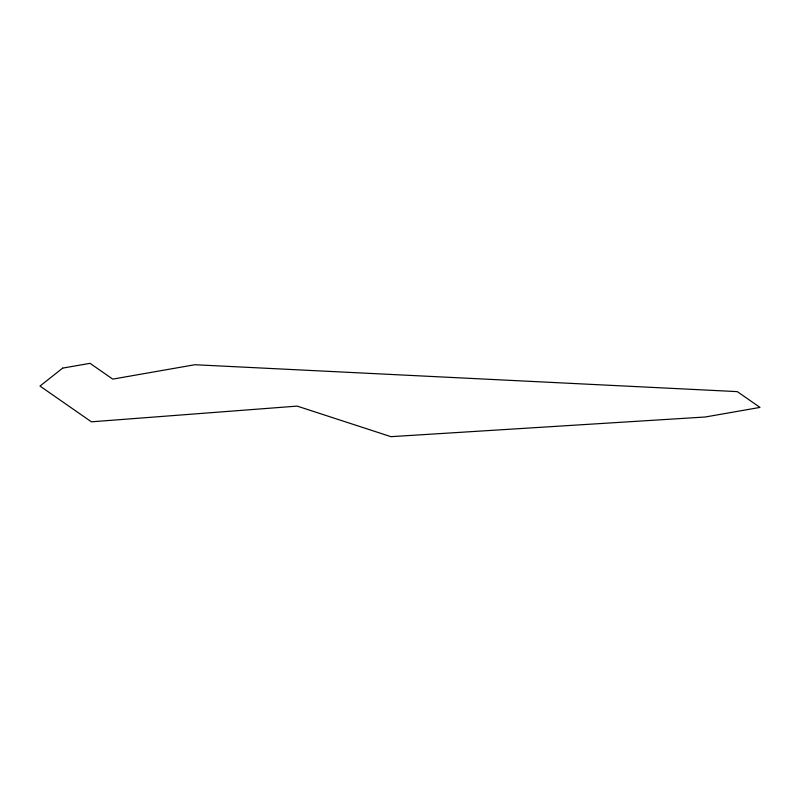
<?xml version="1.0" encoding="UTF-8"?>
<svg xmlns="http://www.w3.org/2000/svg" width="800" height="800" viewBox="0 0 800 800"><rect width="100%" height="100%" fill="white"/><g stroke="black" fill="none" stroke-linecap="round" stroke-linejoin="round"><path stroke-width="1.2" d="M62.66 368.12L40 386.07L91.4 421.82L297.18 406.11L390.96 436.67L705.25 417L760 407.41L737.3 391.62L194.86 364.73L112.74 379.12L90.03 363.33L62.66 368.12"/></g></svg>
